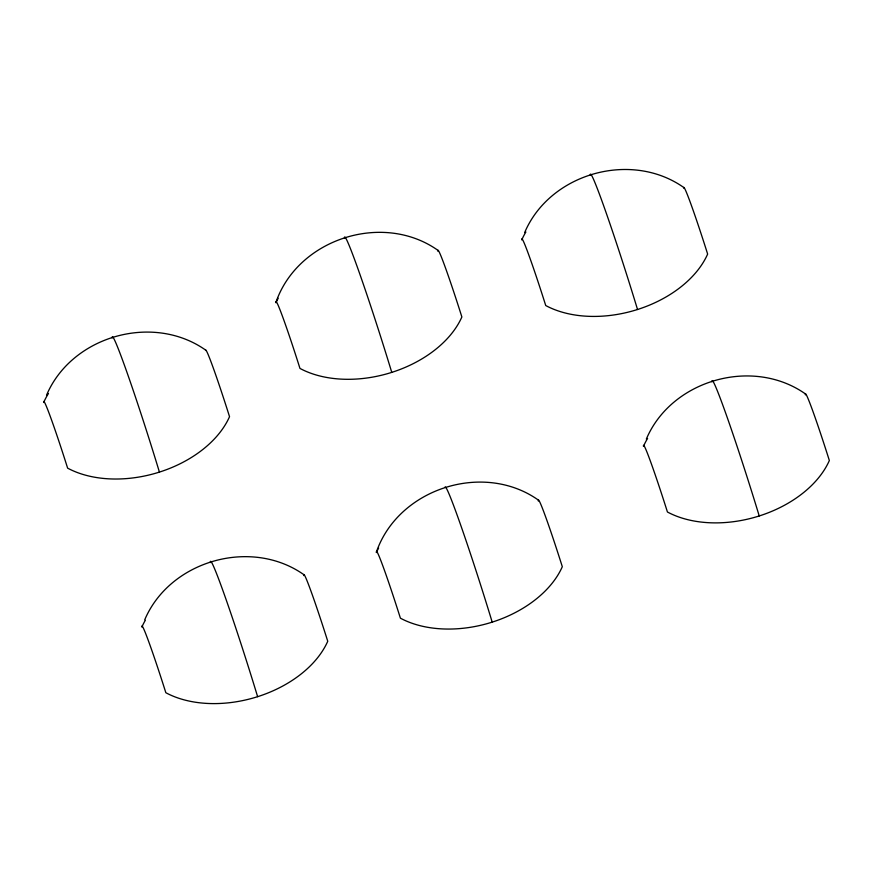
<?xml version="1.0" encoding="UTF-8"?>
<svg xmlns="http://www.w3.org/2000/svg" width="873" height="873" viewBox="0 0 873 873"><rect width="100%" height="100%" fill="white"/><g stroke="black" fill="none" stroke-linecap="round" stroke-linejoin="round"><path stroke-width="1.31" d="M276.064 301.96C298.25 238.493 383.389 211.452 438.137 250.475M376.503 551.714C398.688 488.247 483.828 461.206 538.576 500.229M46.531 395.196C71.793 335.81 153.179 312.894 205.799 350.193M144.732 619.775C169.995 560.39 251.38 537.473 304 574.772M524.64 232.6C549.892 173.214 631.288 150.298 683.908 187.597M646.336 439.054C671.599 379.668 752.984 356.751 805.615 394.05M683.668 188.132A68.192 2.575 72.4 0 1 707.643 254.076A99.882 66.446 -15.7 0 1 545.734 305.539A68.192 2.575 72.4 0 0 521.77 239.879A99.882 66.446 -15.7 0 1 525.895 231.978M590.279 175.364A108.983 4.114 72.4 0 1 637.53 309.5M805.386 394.88A68.192 2.575 72.4 0 1 829.35 460.529A99.882 66.446 -15.7 0 1 667.43 511.993A68.192 2.575 72.4 0 0 643.466 446.332A99.882 66.446 -15.7 0 1 647.591 438.432M711.975 381.817A108.983 4.114 72.4 0 1 759.226 515.954M437.908 251.304A68.192 2.575 72.4 0 1 461.872 316.964A99.882 66.446 -15.7 0 1 299.963 368.417A68.192 2.575 72.4 0 0 275.988 302.756A99.882 66.446 -15.7 0 1 278.192 298.239M344.497 238.253A108.983 4.114 72.4 0 1 391.759 372.378M538.346 501.058A68.192 2.575 72.4 0 1 562.31 566.708A99.882 66.446 -15.7 0 1 400.401 618.171A68.192 2.575 72.4 0 0 376.427 552.511M376.427 552.511A99.882 66.446 -15.7 0 1 378.631 547.993M445.034 487.243A108.983 4.114 72.4 0 1 492.197 622.133M205.581 350.499A68.192 2.575 72.4 0 1 229.534 416.672A99.882 66.446 -15.7 0 1 67.625 468.135A68.192 2.575 72.4 0 0 43.661 402.475A99.882 66.446 -15.7 0 1 48.473 393.461M112.17 337.971A108.983 4.114 72.4 0 1 159.421 472.097M210.371 562.55A108.983 4.114 72.4 0 1 257.622 696.676M145.322 620.288A99.882 66.446 -15.7 0 0 141.863 627.054A68.192 2.575 72.4 0 1 165.837 692.715A99.882 66.446 -15.7 0 0 327.746 641.262A68.192 2.575 72.4 0 0 303.771 575.602"/></g></svg>
